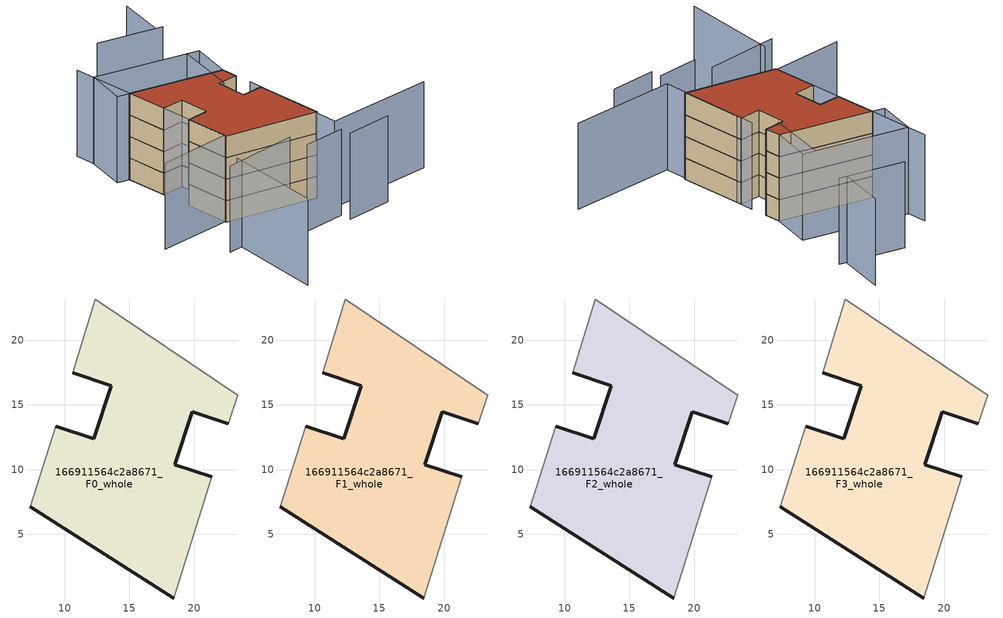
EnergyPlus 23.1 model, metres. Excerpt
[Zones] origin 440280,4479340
166911564c2a8671_F0_whole
 floor ground (EU_floor_Construction): 18.41,0.08 21.38,9.43 18.5,10.38 19.86,14.45 22.66,13.53 23.36,15.75 12.38,23.18 10.61,17.48 13.6,16.49 12.27,12.39 9.3,13.36 7.35,7.12 z0
 wall outside (EU_wall_Construction): 18.41,0.08 7.35,7.12 / 9.3,13.36 12.27,12.39 13.6,16.49 10.61,17.48 / 22.66,13.53 19.86,14.45 18.5,10.38 21.38,9.43 z0:3
 wall adiabatic (EU_wall_Construction): 7.35,7.12 9.3,13.36 / 10.61,17.48 12.38,23.18 23.36,15.75 22.66,13.53 / 21.38,9.43 18.41,0.08 z0:3
166911564c2a8671_F1_whole
 floor to 166911564c2a8671_F0_whole (EU_floor_Construction): 18.41,0.08 21.38,9.43 18.5,10.38 19.86,14.45 22.66,13.53 23.36,15.75 12.38,23.18 10.61,17.48 13.6,16.49 12.26,12.39 9.3,13.36 7.35,7.12 z3
 wall outside (EU_wall_Construction): 18.41,0.08 7.35,7.12 / 9.3,13.36 12.27,12.39 13.6,16.49 10.61,17.48 / 22.66,13.53 19.86,14.45 18.5,10.38 21.38,9.43 z3:6
 wall adiabatic (EU_wall_Construction): 7.35,7.12 9.3,13.36 / 10.61,17.48 12.38,23.18 23.36,15.75 22.66,13.53 / 21.38,9.43 18.41,0.08 z3:6
166911564c2a8671_F2_whole
 floor to 166911564c2a8671_F1_whole (EU_floor_Construction): 18.41,0.08 21.38,9.43 18.5,10.38 19.86,14.45 22.66,13.53 23.36,15.75 12.38,23.18 10.61,17.48 13.6,16.49 12.26,12.39 9.3,13.36 7.35,7.12 z6
 wall outside (EU_wall_Construction): 18.41,0.08 7.35,7.12 / 9.3,13.36 12.27,12.39 13.6,16.49 10.61,17.48 / 22.66,13.53 19.86,14.45 18.5,10.38 21.38,9.43 z6:9
 wall adiabatic (EU_wall_Construction): 7.35,7.12 9.3,13.36 / 10.61,17.48 12.38,23.18 23.36,15.75 22.66,13.53 / 21.38,9.43 18.41,0.08 z6:9
166911564c2a8671_F3_whole
 floor to 166911564c2a8671_F2_whole (EU_floor_Construction): 18.41,0.08 21.38,9.43 18.5,10.38 19.86,14.45 22.66,13.53 23.36,15.75 12.38,23.18 10.61,17.48 13.6,16.49 12.26,12.39 9.3,13.36 7.35,7.12 z9
 wall outside (EU_wall_Construction): 18.41,0.08 7.35,7.12 / 9.3,13.36 12.27,12.39 13.6,16.49 10.61,17.48 / 22.66,13.53 19.86,14.45 18.5,10.38 21.38,9.43 z9:12
 wall adiabatic (EU_wall_Construction): 7.35,7.12 9.3,13.36 / 10.61,17.48 12.38,23.18 23.36,15.75 22.66,13.53 / 21.38,9.43 18.41,0.08 z9:12
 roof outside (EU_roof_Construction): 23.36,15.75 22.66,13.53 19.86,14.45 18.5,10.38 21.38,9.43 18.41,0.08 7.35,7.12 9.3,13.36 12.27,12.39 13.6,16.49 10.61,17.48 12.38,23.18 z12
shading: 15.09,-6.23 21.41,-8.19 / 9.77,-2.93 15.56,-4.72 / 31.77,-8 17.15,-3.01 / 17.15,-3.01 21.99,11.19 / 0.23,2.97 10.61,-0.06 / 2.59,3.18 -3.38,-9.63 / 20.35,14.06 25.22,21.71 / 15.1,31.82 7.44,7.36 / 7.44,7.36 -2.68,10.53 / 29.77,28.45 33.58,34.24 / 30.5,27.73 22.83,32.91 / 14.25,29.08 26.7,20.72 / 26.7,20.72 23.37,15.75 / 23.37,15.75 10.91,24.11 / 10.91,24.11 14.25,29.08 z0:12
[Building]
EU S2 Campaign: North Axis=0; Terrain=City; Solar Distribution=FullExterior
[Site:Location]
Madrid: Latitude=40.5; Longitude=-3.5; Time Zone=1; Elevation=609
[SizingPeriod:WeatherFileDays]
AnnualSizingPeriod: Begin Month=1; Begin Day of Month=1; End Month=12; End Day of Month=31; Day of Week for Start Day=Monday; Use Weather File Daylight Saving Period=No; Use Weather File Rain and Snow Indicators=No
[MATERIAL]
EU_InternalMass_Material: Roughness=MediumRough; Thickness=0.1; Conductivity=1; Density=1800; Specific Heat=900; Thermal Absorptance=0.9; Solar Absorptance=0.7; Visible Absorptance=0.7
[MATERIAL:NOMASS] Roughness=MediumRough; Thermal Absorptance=0.9; Solar Absorptance=0.7; Visible Absorptance=0.7
Name | Thermal Resistance
EU_wall_NoMass; EU_roof_NoMass | 2.16768
EU_floor_NoMass | 1.14339
[CONSTRUCTION]
EU_wall_Construction: EU_wall_NoMass
EU_roof_Construction: EU_roof_NoMass
EU_floor_Construction: EU_floor_NoMass
EU_InternalMass_Construction: EU_InternalMass_Material
[ZONE] Type=1; Multiplier=1; Ceiling Height=autocalculate; Floor Area=autocalculate; Part of Total Floor Area=Yes
Name | Volume
166911564c2a8671_F0_whole | 553.879
166911564c2a8671_F1_whole; 166911564c2a8671_F2_whole; 166911564c2a8671_F3_whole | 553.878
[INTERNALMASS] Construction=EU_InternalMass_Construction; Surface Area=184.626
Name | Zone or ZoneList
166911564c2a8671_F0_whole_EU_InternalMass | 166911564c2a8671_F0_whole
166911564c2a8671_F1_whole_EU_InternalMass | 166911564c2a8671_F1_whole
166911564c2a8671_F2_whole_EU_InternalMass | 166911564c2a8671_F2_whole
166911564c2a8671_F3_whole_EU_InternalMass | 166911564c2a8671_F3_whole
[OTHEREQUIPMENT] Fuel Type=Electricity; Design Level Calculation Method=Watts/Area; Power per Zone Floor Area=1; Fraction Latent=0; Fraction Radiant=0; Fraction Lost=0; Carbon Dioxide Generation Rate=0; EndUse Subcategory=EU_Step8_InternalGains
Name | Zone or ZoneList or Space or SpaceList | Schedule
EU_Step8_InternalGain_166911564c2a8671_F0_whole_f000 | 166911564c2a8671_F0_whole | EU_Step8_GainSchedule_166911564c2a8671_F0_whole_f000
EU_Step8_InternalGain_166911564c2a8671_F1_whole_f000 | 166911564c2a8671_F1_whole | EU_Step8_GainSchedule_166911564c2a8671_F1_whole_f000
EU_Step8_InternalGain_166911564c2a8671_F2_whole_f000 | 166911564c2a8671_F2_whole | EU_Step8_GainSchedule_166911564c2a8671_F2_whole_f000
EU_Step8_InternalGain_166911564c2a8671_F3_whole_f000 | 166911564c2a8671_F3_whole | EU_Step8_GainSchedule_166911564c2a8671_F3_whole_f000
[ZONEVENTILATION:DESIGNFLOWRATE] Schedule=EU_AlwaysOn; Design Flow Rate Calculation Method=AirChanges/Hour; Air Changes per Hour=0.480546; Ventilation Type=Natural; Fan Pressure Rise=0; Fan Total Efficiency=1; Constant Term Coefficient=1; Temperature Term Coefficient=0; Velocity Term Coefficient=0; Velocity Squared Term Coefficient=0; Minimum Indoor Temperature=-100; Maximum Indoor Temperature=100; Delta Temperature=-100; Minimum Outdoor Temperature=-100; Maximum Outdoor Temperature=100; Maximum Wind Speed=40
Name | Zone or ZoneList or Space or SpaceList
EU_ConstantAir_166911564c2a8671_F0_whole | 166911564c2a8671_F0_whole
EU_ConstantAir_166911564c2a8671_F1_whole | 166911564c2a8671_F1_whole
EU_ConstantAir_166911564c2a8671_F2_whole | 166911564c2a8671_F2_whole
EU_ConstantAir_166911564c2a8671_F3_whole | 166911564c2a8671_F3_whole
[HVACTEMPLATE:THERMOSTAT] Constant Heating Setpoint=20; Constant Cooling Setpoint=50
EU_HeatOnly_166911564c2a8671_F0_whole; EU_HeatOnly_166911564c2a8671_F1_whole; EU_HeatOnly_166911564c2a8671_F2_whole; EU_HeatOnly_166911564c2a8671_F3_whole
[HVACTEMPLATE:ZONE:IDEALLOADSAIRSYSTEM] System Availability Schedule=EU_AlwaysOn; Maximum Heating Supply Air Temperature=50; Minimum Cooling Supply Air Temperature=13; Maximum Heating Supply Air Humidity Ratio=0.0156; Minimum Cooling Supply Air Humidity Ratio=0.0077; Heating Limit=NoLimit; Cooling Limit=NoLimit; Heating Availability Schedule=EU_AlwaysOn; Cooling Availability Schedule=EU_CoolingOff; Dehumidification Control Type=ConstantSensibleHeatRatio; Cooling Sensible Heat Ratio=0.7; Dehumidification Setpoint=60; Humidification Control Type=None; Humidification Setpoint=30; Outdoor Air Method=None; Outdoor Air Flow Rate per Person=0.00944; Outdoor Air Flow Rate per Zone Floor Area=0; Outdoor Air Flow Rate per Zone=0; Demand Controlled Ventilation Type=None; Outdoor Air Economizer Type=NoEconomizer; Heat Recovery Type=None; Sensible Heat Recovery Effectiveness=0.7; Latent Heat Recovery Effectiveness=0.65
Name | Template Thermostat
166911564c2a8671_F0_whole | EU_HeatOnly_166911564c2a8671_F0_whole
166911564c2a8671_F1_whole | EU_HeatOnly_166911564c2a8671_F1_whole
166911564c2a8671_F2_whole | EU_HeatOnly_166911564c2a8671_F2_whole
166911564c2a8671_F3_whole | EU_HeatOnly_166911564c2a8671_F3_whole
[SIZING:ZONE] Zone Cooling Design Supply Air Temperature Input Method=SupplyAirTemperature; Zone Cooling Design Supply Air Temperature=13; Zone Heating Design Supply Air Temperature Input Method=SupplyAirTemperature; Zone Heating Design Supply Air Temperature=50; Zone Cooling Design Supply Air Humidity Ratio=0.008; Zone Heating Design Supply Air Humidity Ratio=0.008; Cooling Design Air Flow Method=DesignDay; Cooling Design Air Flow Rate=0; Cooling Minimum Air Flow per Zone Floor Area=0.000762; Cooling Minimum Air Flow=0; Cooling Minimum Air Flow Fraction=0.2; Heating Design Air Flow Method=DesignDay; Heating Design Air Flow Rate=0; Heating Maximum Air Flow per Zone Floor Area=0.002032; Heating Maximum Air Flow=0.141576; Heating Maximum Air Flow Fraction=0.3; Account for Dedicated Outdoor Air System=No; Dedicated Outdoor Air System Control Strategy=NeutralSupplyAir; Dedicated Outdoor Air Low Setpoint Temperature for Design=autosize; Dedicated Outdoor Air High Setpoint Temperature for Design=autosize; Zone Load Sizing Method=Sensible Load Only No Latent Load; Zone Latent Cooling Design Supply Air Humidity Ratio Input Method=HumidityRatioDifference; Zone Cooling Design Supply Air Humidity Ratio Difference=0.005; Zone Latent Heating Design Supply Air Humidity Ratio Input Method=HumidityRatioDifference; Zone Humidification Design Supply Air Humidity Ratio Difference=0.005
166911564c2a8671_F0_whole; 166911564c2a8671_F1_whole; 166911564c2a8671_F2_whole; 166911564c2a8671_F3_whole
[SCHEDULE:CONSTANT]
Name | Hourly Value
EU_AlwaysOn | 1
EU_CoolingOff | 0
[SCHEDULE:FILE] Column Number=1; Rows to Skip at Top=0; Number of Hours of Data=8760; Column Separator=Comma; Interpolate to Timestep=No; Minutes per Item=60; Adjust Schedule for Daylight Savings=Yes
Name | File
EU_Step8_GainSchedule_166911564c2a8671_F0_whole_f000 | ../../schedules/166911564c2a8671/166911564c2a8671_F0_whole_f000_gain.csv
EU_Step8_GainSchedule_166911564c2a8671_F1_whole_f000 | ../../schedules/166911564c2a8671/166911564c2a8671_F1_whole_f000_gain.csv
EU_Step8_GainSchedule_166911564c2a8671_F2_whole_f000 | ../../schedules/166911564c2a8671/166911564c2a8671_F2_whole_f000_gain.csv
EU_Step8_GainSchedule_166911564c2a8671_F3_whole_f000 | ../../schedules/166911564c2a8671/166911564c2a8671_F3_whole_f000_gain.csv
